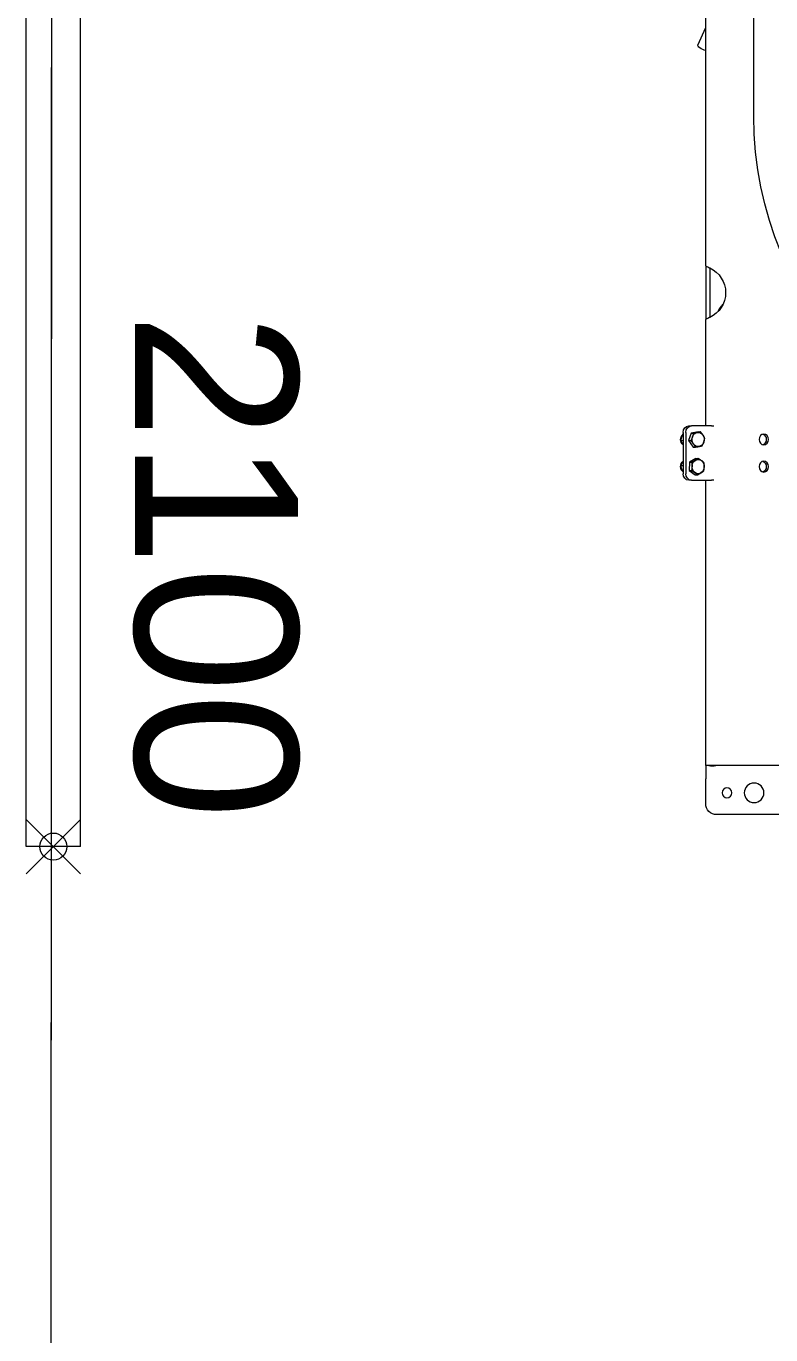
# Model space of a CAD drawing. Extents: x -3873 to 164127, y 7129 to 96529.
# Drawn here: x 83702 to 84387, y 55255 to 56459 of the extents above; entities that cross this region are included whole.
import ezdxf
from ezdxf.enums import TextEntityAlignment as Align

# ---------------------------------------------------------------- set-up
doc = ezdxf.new("R2010")
doc.units = 0
doc.header["$PDMODE"] = 35
doc.header["$PDSIZE"] = 25
doc.layers.get('0').update_dxf_attribs({"linetype": 'CONTINUOUS'})
doc.layers.add('LAYOUT', color=90, linetype='CONTINUOUS')
doc.layers.add('LAYOUT Kromeka', color=1, linetype='CONTINUOUS', lineweight=5)
doc.styles.add('015_100', font='arial.ttf', dxfattribs={"height": 150})
doc.styles.add('MEYN_DIM', font='arial.ttf')

# ---------------------------------------------------------------- blocks, each defined once
blk = doc.blocks.new('updown_2000_2000_700_2700')
at = {"linetype": 'Continuous'}
for p, q in [((2700, 25), (0, 25)), ((2700, 25), (2700, -25)), ((2700, -25), (0, -25))]:
    blk.add_line(p, q, dxfattribs=at)
blk.add_point((2700, 0), dxfattribs=at)
at = {"linetype": 'Continuous', "style": 'MEYN_DIM', "flags": 4}
blk.add_attdef('000', text='', height=150, dxfattribs=at).set_placement((0, 225), align=Align.TOP_LEFT)
blk.add_attdef('000', text='', height=150, dxfattribs=at).set_placement((2675, 225), align=Align.TOP_RIGHT)
at = {"linetype": 'Continuous', "style": '015_100', "flags": 9}
blk.add_attdef('BLOCK', (-1350, 0), '', height=150, dxfattribs=at)
blk = doc.blocks.new('g-sd-01-ohc-at-645')
for p, q in [((2098.4, 2285.2), (2098.4, 2287)), ((2061.7, 2279.7), (2061.7, 2277.2)), ((2061.7, 2258.7), (2061.7, 2277.2)), ((2067.2, 2271.1), (2068.3, 2277.5)), ((2067.7, 2284.9), (2105.7, 2284.9)), ((2067.7, 2282.4), (2105.7, 2282.4)), ((2068.3, 2277.5), (2075.3, 2279.9)), ((2068.3, 2277.5), (2068.3, 2275.4)), ((2075.3, 2279.9), (2075.3, 2277.8)), ((2075.3, 2279.9), (2081.2, 2275.8)), ((2075.6, 2285.1), (2075.6, 2286.9)), ((2081.2, 2275.8), (2081.2, 2273.8)), ((2091.7, 2273.2), (2095.2, 2279)), ((2095.2, 2279), (2102.7, 2279.2)), ((2095.2, 2279), (2095.2, 2276.9)), ((2102.7, 2279.2), (2102.7, 2277.1)), ((2102.7, 2279.2), (2106.7, 2273.7)), ((2111.7, 2277.2), (2111.7, 2279.7)), ((2111.7, 2277.2), (2111.7, 2258.7)), ((1914.4, 2264.1), (1484, 2264.1)), ((1711.4, 2271.4), (1695.2, 2264.1)), ((1914.4, 2264.1), (1964, 2264.1)), ((2061.7, 2264.1), (1964, 2264.1)), ((2067.2, 2271.1), (2067.2, 2269)), ((2091.7, 2273.2), (2091.7, 2271.2)), ((2106.7, 2273.7), (2106.7, 2271.6)), ((2374.2, 2264.1), (2111.7, 2264.1)), ((2374.2, 2264.1), (2386.2, 2264.1)), ((2374.2, 2261.3), (2374.2, 2264.1)), ((2409.2, 2264.1), (2386.2, 2264.1)), ((1961.8, 2260.1), (1916.6, 2260.1)), ((2061.7, 2258.7), (2061.7, 2256.5)), ((2111.7, 2256.5), (2111.7, 2258.7)), ((2374.2, 2254.8), (2374.2, 2261.3)), ((2374.2, 1927.4), (2374.2, 2254.8)), ((2419.2, 2184.1), (2419.2, 2254.1))]:
    blk.add_line(p, q)
for centre, radius in [((2399.2, 2244.6), 4.5), ((2399.2, 2219.6), 9)]:
    blk.add_circle(centre, radius)
for centre, radius, start, end in [((2409.2, 2254.1), 10, 0, 90), ((1939.2, 2270.8), 25, 204.5823, 335.4177)]:
    blk.add_arc(centre, radius, start, end)
for centre, major_axis, ratio, start_param, end_param in [((2074.2, 2282.2), (-5.8, 0), 0.866025, 3.699745, 5.65427), ((2099.2, 2282.2), (-5.8, 0), 0.866025, 3.707092, 5.725033), ((2067.7, 2279.7), (-6, 0), 0.866025, 4.712389, 6.283185), ((2067.7, 2277.2), (-6, 0), 0.866025, 4.712389, 6.283185), ((2074.2, 2271.1), (-6.5, 0), 0.866025, 5.089589, 6.136787), ((2074.2, 2271.1), (-6.5, 0), 0.866025, 4.042392, 5.089589), ((2074.2, 2271.1), (6.5, 0), 0.866025, 6.136787, 7.183984), ((2099.2, 2271.1), (-6.5, 0), 0.866025, 4.746802, 5.793999), ((2099.2, 2271.1), (-6.5, 0), 0.866025, 3.699604, 4.746802), ((2105.7, 2279.7), (6, 0), 0.866025, 0, 1.570796), ((2105.7, 2277.2), (6, 0), 0.866025, 0, 1.570796), ((1713.9, 2266), (-2.48, 5.46), 0.307831, 4.221336, 6.283185), ((2074.2, 2271.1), (-6.5, 0), 0.866025, 6.136787, 7.183984), ((2074.2, 2271.1), (6.5, 0), 0.866025, 4.042392, 5.089589), ((2074.2, 2271.1), (6.5, 0), 0.866025, 5.089589, 6.136787), ((2099.2, 2271.1), (-6.5, 0), 0.866025, 5.793999, 6.841197), ((2099.2, 2271.1), (6.5, 0), 0.866025, 3.699604, 4.746802), ((2099.2, 2271.1), (6.5, 0), 0.866025, 4.746802, 5.793999), ((2099.2, 2271.1), (6.5, 0), 0.866025, 5.793999, 6.841197), ((2074.2, 2212.7), (-5, 0), 0.866025, 0.233044, 2.908549), ((2099.2, 2212.7), (-5, 0), 0.866025, 0.233044, 2.908549)]:
    blk.add_ellipse(centre, major_axis=major_axis, ratio=ratio, start_param=start_param, end_param=end_param)
for centre in [(2074.2, 2210.7), (2099.2, 2210.7)]:
    blk.add_ellipse(centre, major_axis=(-5, 0), ratio=0.866025)
for points, weights in [([(2098.4, 2287), (2096.4, 2286.1), (2094.7, 2284.9)], [1, 1.09583118561, 1.07293471543]), ([(2104.1, 2284.9), (2101.4, 2286.3), (2098.4, 2287)], [1.03919465114, 1.13167657338, 1]), ([(2067.7, 2271.9), (2068, 2273.4), (2068.3, 2275.4)], [1, 1.0379548493, 1]), ([(2068.3, 2275.4), (2070.2, 2275.8), (2071.8, 2276.3)], [1, 1.0379548493, 1]), ([(2075.6, 2286.9), (2072.2, 2286.4), (2068.8, 2284.9)], [1, 1.14983670522, 1.00942182545]), ([(2071.8, 2276.3), (2073.4, 2276.9), (2075.3, 2277.8)], [1, 1.0379548493, 1]), ([(2075.2, 2284.9), (2075.4, 2285), (2075.6, 2285.1)], [1.01712060624, 1.00909500828, 1]), ([(2075.3, 2277.8), (2076.8, 2276.4), (2078.2, 2275.5)], [1, 1.0379548493, 1]), ([(2078.6, 2284.9), (2077.2, 2286), (2075.6, 2286.9)], [1.0770897609, 1.08183918738, 1]), ([(2075.6, 2285.1), (2075.8, 2285), (2075.9, 2284.9)], [1, 1.00524369509, 1.01013191194]), ([(2078.2, 2275.5), (2079.6, 2274.6), (2081.2, 2273.8)], [1, 1.0379548493, 1]), ([(2093.4, 2273.7), (2094.3, 2275.1), (2095.2, 2276.9)], [1, 1.0379548493, 1]), ([(2095.2, 2276.9), (2097.2, 2276.7), (2098.9, 2276.7)], [1, 1.0379548493, 1]), ([(2098, 2284.9), (2098.2, 2285.1), (2098.4, 2285.2)], [1.01583238179, 1.00836893004, 1]), ([(2098.4, 2285.2), (2098.7, 2285.1), (2098.9, 2284.9)], [1, 1.01118921248, 1.02075983363]), ([(2098.9, 2276.7), (2100.7, 2276.8), (2102.7, 2277.1)], [1, 1.0379548493, 1]), ([(2102.7, 2277.1), (2103.8, 2275.4), (2104.7, 2274.1)], [1, 1.0379548493, 1]), ([(2067.2, 2269), (2067.5, 2270.4), (2067.7, 2271.9)], [1, 1.0379548493, 1]), ([(2070.1, 2266.7), (2068.8, 2267.6), (2067.2, 2269)], [1, 1.0379548493, 1]), ([(2073.1, 2265), (2071.5, 2265.7), (2070.1, 2266.7)], [1, 1.0379548493, 1]), ([(2076.6, 2265.9), (2074.9, 2265.3), (2073.1, 2265)], [1, 1.0379548493, 1]), ([(2080.1, 2267.4), (2078.2, 2266.4), (2076.6, 2265.9)], [1, 1.0379548493, 1]), ([(2080.6, 2270.3), (2080.3, 2268.8), (2080.1, 2267.4)], [1, 1.0379548493, 1]), ([(2081.2, 2273.8), (2080.9, 2271.8), (2080.6, 2270.3)], [1, 1.0379548493, 1]), ([(2091.7, 2271.2), (2092.6, 2272.4), (2093.4, 2273.7)], [1, 1.0379548493, 1]), ([(2093.7, 2268.1), (2092.7, 2269.4), (2091.7, 2271.2)], [1, 1.0379548493, 1]), ([(2095.6, 2265.7), (2094.6, 2266.8), (2093.7, 2268.1)], [1, 1.0379548493, 1]), ([(2099.4, 2265.5), (2097.7, 2265.4), (2095.6, 2265.7)], [1, 1.0379548493, 1]), ([(2103.1, 2265.9), (2101.1, 2265.5), (2099.4, 2265.5)], [1, 1.0379548493, 1]), ([(2104.9, 2268.5), (2104.1, 2267.1), (2103.1, 2265.9)], [1, 1.0379548493, 1]), ([(2104.7, 2274.1), (2105.6, 2272.8), (2106.7, 2271.6)], [1, 1.0379548493, 1]), ([(2106.7, 2271.6), (2105.7, 2269.8), (2104.9, 2268.5)], [1, 1.0379548493, 1])]:
    blk.add_rational_spline(points, weights, degree=2)
for points, knots in [([(1914.4, 2264.1), (1914.4, 2264.1), (1914.4, 2264.1), (1914.6, 2263.9), (1914.8, 2263.6), (1915.4, 2262.6), (1915.7, 2262), (1916.2, 2260.9), (1916.3, 2260.7), (1916.4, 2260.4)], [-1.5481582, -1.5481582, -1.5481582, -1.5481582, -1.4534429, -1.4534429, -1.170573, -1.170573, -0.8742393, -0.8742393, -0.7789085, -0.7789085, -0.7789085, -0.7789085]), ([(1961.9, 2260.4), (1962, 2260.7), (1962.2, 2260.9), (1962.6, 2262), (1963, 2262.6), (1963.5, 2263.6), (1963.7, 2263.9), (1963.9, 2264.1), (1964, 2264.1), (1964, 2264.1)], [-3.8089701, -3.8089701, -3.8089701, -3.8089701, -3.7136393, -3.7136393, -3.4173056, -3.4173056, -3.1344357, -3.1344357, -3.0397204, -3.0397204, -3.0397204, -3.0397204]), ([(1956.4, 2252.7), (1954.6, 2251.8), (1953, 2250.8), (1951.1, 2249.3), (1950.6, 2248.8), (1950.1, 2248.3)], [4.517502, 4.517502, 4.517502, 4.517502, 4.7531692, 4.7531692, 4.8486118, 4.8486118, 4.8486118, 4.8486118]), ([(2374.2, 2254.8), (2374.2, 2254.8), (2374.2, 2254.9), (2374.3, 2255.3), (2374.3, 2255.5), (2374.5, 2256.1), (2374.5, 2256.4), (2374.6, 2257.2), (2374.6, 2257.7), (2374.6, 2258.1), (2374.6, 2258.5), (2374.6, 2258.9), (2374.5, 2259.7), (2374.5, 2260.1), (2374.3, 2260.7), (2374.3, 2260.9), (2374.2, 2261.3), (2374.2, 2261.3), (2374.2, 2261.3)], [1.4770638, 1.4770638, 1.4770638, 1.4770638, 1.6001404, 1.6001404, 1.7232171, 1.7232171, 1.8463177, 1.8463177, 1.9694184, 1.9694184, 1.9694184, 2.092519, 2.092519, 2.2156196, 2.2156196, 2.3386963, 2.3386963, 2.4617729, 2.4617729, 2.4617729, 2.4617729])]:
    blk.add_open_spline(points, degree=3, knots=knots)

msp = doc.modelspace()

# ---------------------------------------------------------------- linework, layer by layer
at = {"layer": 'LAYOUT Kromeka', "ltscale": 20}
msp.add_line((83727.6, 63130.5, -15419959.7), (83722, 47023.6, -15419959.7), dxfattribs=at)
at = {"layer": 'LAYOUT Kromeka', "elevation": -15419959.7}
msp.add_lwpolyline([(83727.6, 63133.9), (83722, 47023.6, 0.412929), (84124.9, 46618.6), (85259.1, 46618.6, 0.415704), (85662.1, 47023.6), (85662.1, 60626.6), (85662.1, 60701.8, 1), (85017.1, 60701.8), (85017.1, 60331.8), (85017.1, 56376, -1), (84371.2, 56376), (84372.6, 60367.8), (84372.6, 63130.5)], format="xyb", dxfattribs=at)

# ---------------------------------------------------------------- block references
at = {"layer": 'LAYOUT Kromeka', "ltscale": 20}
ref = msp.add_blockref('updown_2000_2000_700_2700', (83727, 58404.2, -15419959.7), dxfattribs=dict(at, rotation=270))
ref.add_attrib('000', '2100', dxfattribs={"layer": 'LAYOUT', "color": 4, "linetype": 'Continuous', "ltscale": 20, "height": 150, "rotation": 270, "style": 'MEYN_DIM'}).set_placement((83952, 55729.2, -15419959.7), align=Align.TOP_RIGHT)
at = {"layer": 'LAYOUT Kromeka', "xscale": -1, "rotation": 90}
msp.add_blockref('g-sd-01-ohc-at-645', (86591.2, 58152.9, -15419959.7), dxfattribs=at)

doc.saveas('drawing.dxf')
